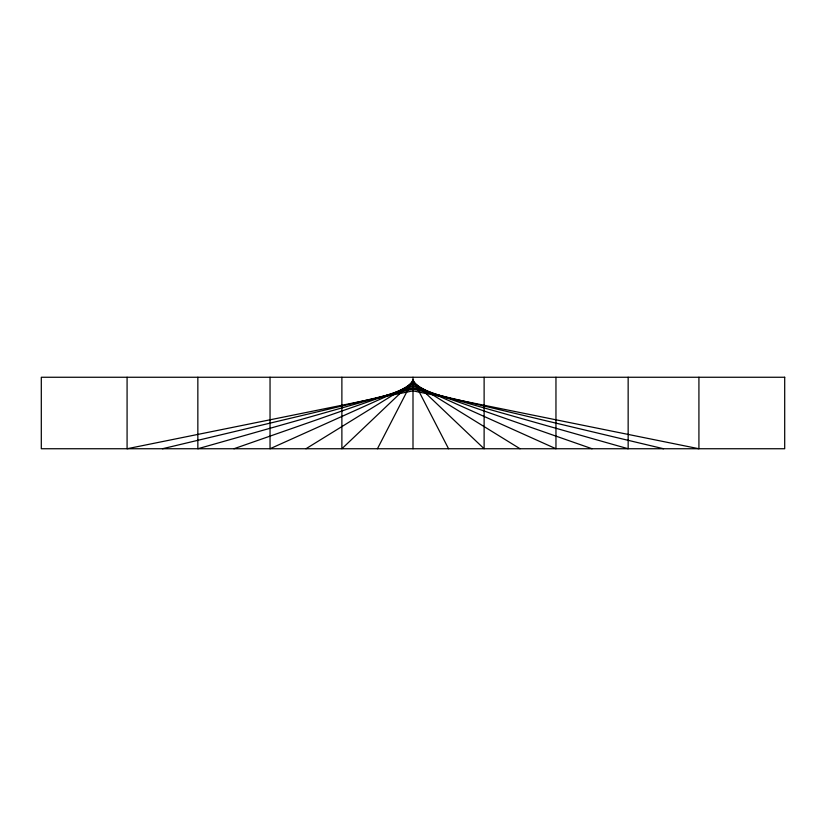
<?xml version="1.0" encoding="UTF-8"?>
<svg xmlns="http://www.w3.org/2000/svg" width="826" height="826" viewBox="0 0 826 826"><rect width="100%" height="100%" fill="white"/><g stroke="black" fill="none" stroke-linecap="round" stroke-linejoin="round"><path stroke-width="1.24" d="M377.441 448.745L413 379.815L448.559 448.745M305.961 448.745L413 382.706L520.039 448.745M233.944 448.745L413 386.134L592.056 448.745M162.464 448.745L413 389.098L663.536 448.745M698.92 377.255L698.92 448.745L413 390.863L127.08 448.745L127.08 377.255M628.152 377.255L628.152 448.745L413 387.766L197.848 448.745L197.848 377.255M555.96 377.255L555.96 448.745L413 384.472L270.04 448.745L270.04 377.255M484.119 377.255L484.119 448.745L413 381.116L341.881 448.745L341.881 377.255M413 377.255L413 448.745M784.7 377.255L41.3 377.255L41.3 448.745L784.7 448.745L784.7 377.255"/></g></svg>
